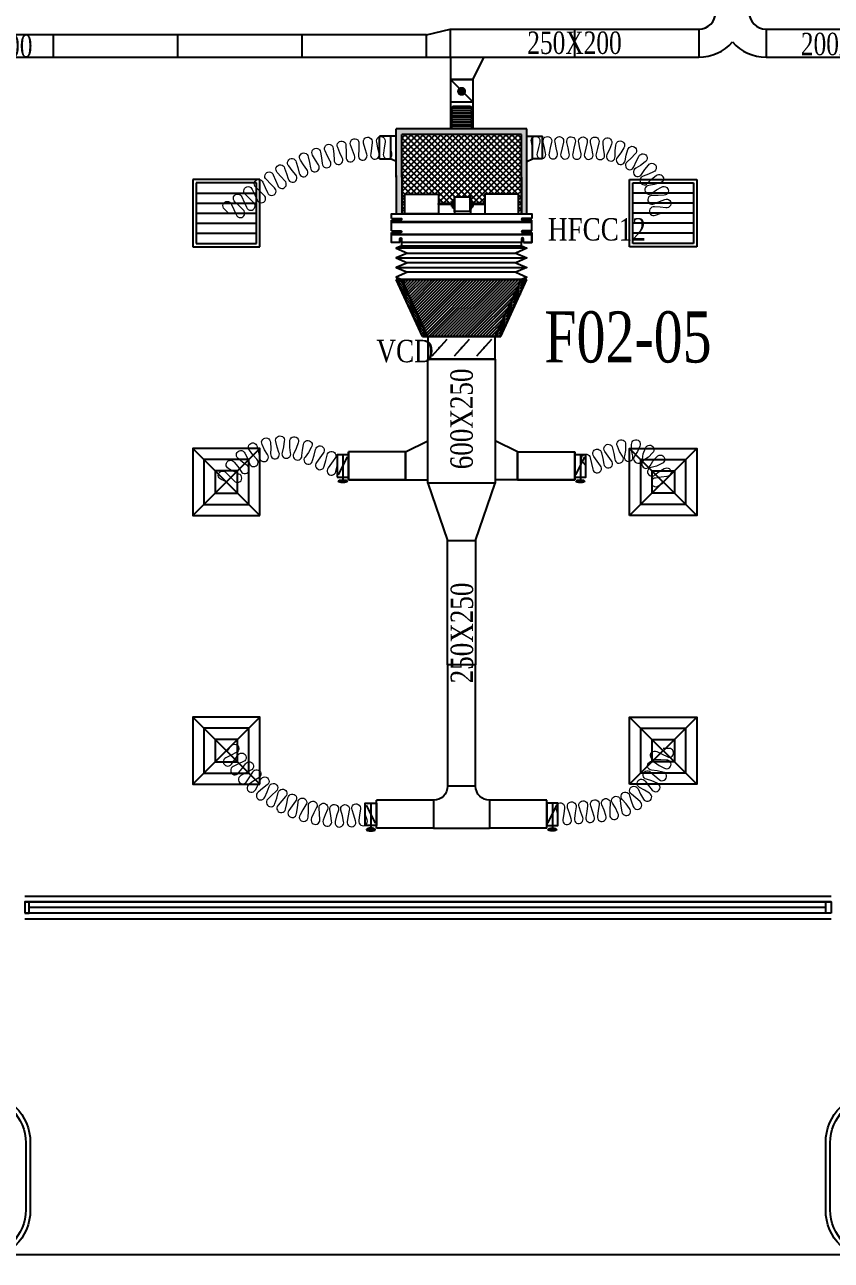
# Model space of a CAD drawing. Header units: metres. Extents: x 352651 to 1421851, y -87441 to -24441.
# Drawn here: x 465378 to 472578, y -76310 to -65277 of the extents above; entities that cross this region are included whole.
import ezdxf
from ezdxf.enums import TextEntityAlignment as Align

# ---------------------------------------------------------------- set-up
doc = ezdxf.new("R2010")
doc.units = ezdxf.units.M
doc.header["$LTSCALE"] = 300
doc.header["$MEASUREMENT"] = 0
for name, color, linetype in [('bat noi mem', 4, 'CONTINUOUS'), ('CUA', 8, 'CONTINUOUS'), ('CUAGIO', 2, 'CONTINUOUS'), ('HATCH', 145, 'CONTINUOUS'), ('KT', 1, 'CONTINUOUS'), ('THAY', 9, 'CONTINUOUS'), ('thayP', 142, 'CONTINUOUS'), ('thiet bi', 11, 'CONTINUOUS'), ('TUONG', 7, 'CONTINUOUS')]:
    doc.layers.add(name, color=color, linetype=linetype)
doc.layers.add('noi mem', color=5, linetype='BATTING', lineweight=0)
doc.styles.add('PHU', font='vntimeh.shx', dxfattribs={"width": 0.8})
doc.styles.add('ROMANS', font='romans.shx', dxfattribs={"width": 0.75, "bigfont": 'romancvn.shx'})
doc.linetypes.add('BATTING', pattern='A,0.0001,-0.1,[134,ltypeshp.shx,S=0.1,R=0,X=-0.1,Y=0],-0.2,[134,ltypeshp.shx,S=0.1,R=180,X=0.1,Y=0],-0.1', length=0.4001)
pattern_1 = [(0, (8091.959, 217723.316), (6.25, -12.5), [0, -12.5])]

# ---------------------------------------------------------------- blocks, each defined once
blk = doc.blocks.new('SAD')
at = {"layer": 'CUAGIO', "color": 8}
for p, q in [((-300, -300), (300, 300)), ((300, -300), (-300, 300))]:
    blk.add_line(p, q, dxfattribs=at)
at = {"layer": 'CUAGIO'}
blk.add_lwpolyline([(300, -300), (300, 300), (-300, 300), (-300, -300)], close=True, dxfattribs=at)
at = {"layer": 'CUAGIO', "color": 8}
for points in [[(200, -200), (200, 200), (-200, 200), (-200, -200)], [(100, -100), (100, 100), (-100, 100), (-100, -100)]]:
    blk.add_lwpolyline(points, close=True, dxfattribs=at)
blk = doc.blocks.new('SAG')
at = {"layer": 'CUAGIO'}
for p, q in [((-300, 300), (-300, -300)), ((300, 300), (-300, 300)), ((300, -300), (300, 300)), ((-300, -300), (300, -300))]:
    blk.add_line(p, q, dxfattribs=at)
at = {"layer": 'CUAGIO', "color": 8}
for p, q in [((-270, 270), (-270, -270)), ((270, 270), (-270, 270)), ((-180, -270), (-180, 270)), ((-90, -270), (-90, 270)), ((0, -270), (0, 270)), ((90, -270), (90, 270)), ((180, -270), (180, 270)), ((270, -270), (270, 270)), ((-270, -270), (270, -270))]:
    blk.add_line(p, q, dxfattribs=at)
blk = doc.blocks.new('1-van gio D200')
at = {"layer": 'CUAGIO'}
h = blk.add_hatch(dxfattribs=at)
h.set_pattern_fill('ANSI31', color=256, scale=100, style=0)
edge = h.paths.add_edge_path()
edge.add_ellipse((486127, -58494), major_axis=(-38.1, 0), ratio=0.310482, start_angle=0, end_angle=360, ccw=False)
for p, q in [((486167, -58437), (486087, -58277)), ((486127, -58257), (486127, -58494))]:
    blk.add_line(p, q, dxfattribs=at)
at = {"layer": 'CUAGIO', "const_width": 3}
for points in [[(486127, -58457), (486177, -58457), (486177, -58257), (486077, -58257), (486077, -58457), (486127, -58457)], [(486167, -58437), (486087, -58277)], [(486127, -58257), (486127, -58494)]]:
    blk.add_lwpolyline(points, dxfattribs=at)
at = {"layer": 'CUAGIO'}
blk.add_lwpolyline([(486177, -58457), (486077, -58457), (486077, -58257), (486177, -58257)], close=True, dxfattribs=at)
at = {"layer": 'CUAGIO', "const_width": 5.35}
blk.add_lwpolyline([(486131, -58357, -1), (486123, -58357, -1)], format="xyb", close=True, dxfattribs=at)
at = {"layer": 'CUAGIO', "extrusion": (0, 0, -1)}
blk.add_ellipse((486127, -58494), major_axis=(-38.1, 0), ratio=0.310482, start_param=-1.570796, end_param=4.712389, dxfattribs=at)
blk = doc.blocks.new('bac noi mem')
at = {"layer": 'bat noi mem'}
for p, q in [((493887, -64673), (493867, -64693)), ((494067, -64693), (493867, -64693)), ((493867, -64693), (493887, -64713)), ((493887, -64713), (493867, -64733)), ((494067, -64733), (493867, -64733)), ((493867, -64733), (493887, -64753)), ((493887, -64753), (493867, -64773)), ((494047, -64673), (493887, -64673)), ((494047, -64713), (493887, -64713)), ((494047, -64753), (493887, -64753)), ((494047, -64673), (494067, -64693)), ((494067, -64693), (494047, -64713)), ((494047, -64713), (494067, -64733)), ((494067, -64733), (494047, -64753)), ((494047, -64753), (494067, -64773)), ((494067, -64773), (493867, -64773)), ((493867, -64773), (493887, -64793)), ((493887, -64793), (493867, -64813)), ((494067, -64813), (493867, -64813)), ((493867, -64813), (493887, -64833)), ((493887, -64833), (493867, -64853)), ((494067, -64853), (493867, -64853)), ((493867, -64853), (493887, -64873)), ((494047, -64793), (493887, -64793)), ((494047, -64833), (493887, -64833)), ((494067, -64773), (494047, -64793)), ((494047, -64793), (494067, -64813)), ((494067, -64813), (494047, -64833)), ((494047, -64833), (494067, -64853)), ((494067, -64853), (494047, -64873)), ((494047, -64873), (493887, -64873))]:
    blk.add_line(p, q, dxfattribs=at)

msp = doc.modelspace()

# ---------------------------------------------------------------- hatches: boundary and pattern name
at = {"layer": 'CUAGIO'}
h = msp.add_hatch(dxfattribs=at)
h.set_pattern_fill('DOTS', color=2, scale=200, style=0)
h.set_pattern_definition([(0, (-81815.349, -123691.794), (6.25, -12.5), [0, -12.5])])
h.paths.add_polyline_path([(469861.9, -66966.3), (469811.9, -66966.3), (469811.9, -66256.3), (468744.9, -66256.3), (468744.9, -66639), (468744.9, -66966.3), (468694.9, -66966.3), (468694.9, -66624), (468694.9, -66206.3), (469861.9, -66206.3)])
at = {"layer": 'CUAGIO', "ltscale": 1.5}
h = msp.add_hatch(dxfattribs=at)
h.set_pattern_fill('ANSI37', color=9, scale=300, angle=180, style=0)
h.set_pattern_definition([(225, (936657.03, -113115.95), (26.5165043, -26.5165043), []), (315, (936657.03, -113115.95), (26.5165043, 26.5165043), [])])
h.paths.add_polyline_path([(468745.1, -66256.3), (468745.1, -66966.3), (468771.1, -66966.3), (468771.1, -66791.3), (469071.1, -66791.3), (469071.1, -66874.3), (469176.4, -66874.3), (469176.4, -66858.6), (469186.9, -66858.6), (469186.9, -66842.8), (469196.8, -66842.8), (469196.8, -66817.9, -1), (469203.3, -66815.8), (469339.5, -66815.8, -1), (469346, -66817.9), (469346, -66842.8), (469355.9, -66842.8), (469355.9, -66858.6), (469366.4, -66858.6), (469366.4, -66874.3), (469486.1, -66874.3), (469486.1, -66791.3), (469786.1, -66791.3), (469786.1, -66966.3), (469812.1, -66966.3), (469812.1, -66624), (469812.1, -66256.3)])
at = {"layer": 'CUAGIO'}
h = msp.add_hatch(dxfattribs=at)
h.set_pattern_fill('DOTS', color=256, scale=200, style=0)
h.set_pattern_definition(pattern_1)
h.paths.add_polyline_path([(468744.9, -67551.8), (468694.9, -67551.8), (468928.4, -68061.8), (468978.4, -68061.8)])
h = msp.add_hatch(dxfattribs=at)
h.set_pattern_fill('ANSI31', color=256, scale=150, style=0)
h.set_pattern_definition([(45, (-178200, 593.166), (-13.25825215, 13.25825215), [])])
h.paths.add_polyline_path([(469578.4, -68061.8), (468978.4, -68061.8), (468744.9, -67551.8), (469811.9, -67551.8)])
h = msp.add_hatch(dxfattribs=at)
h.set_pattern_fill('DOTS', color=256, scale=200, style=0)
h.set_pattern_definition(pattern_1)
h.paths.add_polyline_path([(469578.4, -68061.8), (469628.4, -68061.8), (469861.9, -67551.8), (469811.9, -67551.8)])

# ---------------------------------------------------------------- linework, layer by layer
at = {"layer": 'bat noi mem'}
for p, q in [((469861.9, -67273.2), (468694.9, -67273.2)), ((468694.9, -67359), (469861.9, -67359)), ((468794.9, -67316.1), (469761.9, -67316.1)), ((469761.9, -67401.8), (468794.9, -67401.8)), ((468694.9, -67444.7), (469861.9, -67444.7)), ((469761.9, -67487.5), (468794.9, -67487.5)), ((468744.9, -67551.8), (469811.9, -67551.8)), ((469811.9, -67551.8), (468744.9, -67551.8))]:
    msp.add_line(p, q, dxfattribs=at)
for points in [[(468744.9, -67251.8), (468694.9, -67273.2), (468794.9, -67316.1), (468694.9, -67359), (468794.9, -67401.8), (468694.9, -67444.7), (468794.9, -67487.5), (468694.9, -67530.4), (468744.9, -67551.8)], [(469811.9, -67251.8), (469861.9, -67273.2), (469761.9, -67316.1), (469861.9, -67359), (469761.9, -67401.8), (469861.9, -67444.7), (469761.9, -67487.5), (469861.9, -67530.4), (469811.9, -67551.8)]]:
    msp.add_lwpolyline(points, dxfattribs=at)
at = {"layer": 'CUA', "linetype": 'Continuous'}
for p, q in [((465378.4, -73109.6), (472528.4, -73109.6)), ((472528.4, -73109.6), (465378.4, -73109.6)), ((472528.4, -73209.6), (465378.4, -73209.6)), ((472528.4, -73159.6), (465418.4, -73159.6))]:
    msp.add_line(p, q, dxfattribs=at)
for points in [[(465378.4, -73209.6), (465418.4, -73209.6), (465418.4, -73109.6), (465378.4, -73109.6)], [(472578.4, -73209.6), (472528.4, -73209.6), (472528.4, -73109.6), (472578.4, -73109.6)], [(472578.4, -73109.6), (472578.4, -73109.6), (472528.4, -73109.6), (472528.4, -73109.6)]]:
    msp.add_lwpolyline(points, close=True, dxfattribs=at)
at = {"layer": 'CUAGIO'}
for p, q in [((468966.1, -65366.4), (462803.4, -65366.4)), ((465636.1, -65566.4), (465636.1, -65366.4)), ((466746.1, -65566.4), (466746.1, -65366.4)), ((467856.1, -65566.4), (467856.1, -65366.4)), ((468966.1, -65366.4), (469176.1, -65316.4)), ((468966.1, -65566.4), (468966.1, -65366.4)), ((469176.1, -65316.4), (471396.1, -65316.4)), ((469176.1, -65316.4), (469176.1, -65566.4)), ((469176.1, -65316.4), (469176.1, -65566.4)), ((470286.1, -65316.4), (470286.1, -65566.4)), ((471396.1, -65316.4), (471396.1, -65566.4)), ((471996.1, -65316.4), (476678.4, -65316.4)), ((471996.1, -65316.4), (471996.1, -65566.4)), ((462803.4, -65566.4), (471396.1, -65566.4)), ((469178.4, -65566.4), (469178.4, -65766.4)), ((469378.4, -65766.4), (469478.4, -65566.4)), ((471996.1, -65566.4), (476678.7, -65566.4)), ((469178.4, -65766.4), (469178.4, -66206.3)), ((469378.4, -65766.4), (469178.4, -65766.4)), ((469378.4, -65966.4), (469178.4, -65766.4)), ((469178.4, -65766.4), (469378.4, -65766.4)), ((469378.4, -65766.4), (469378.4, -66206.3)), ((469178.4, -65966.4), (469378.4, -65966.4)), ((468545.2, -66473.4), (468545.2, -66273.4)), ((468644.9, -66273.4), (468545.2, -66273.4)), ((468644.9, -66273.4), (468644.9, -66473.4)), ((468644.9, -66273.4), (468644.9, -66473.4)), ((468644.9, -66273.4), (468644.9, -66473.4)), ((468694.9, -66639), (468694.9, -66206.3)), ((468744.9, -66639), (468744.9, -66256.3)), ((469811.9, -66639), (469811.9, -66258.1)), ((469900, -66273.4), (469999.7, -66273.4)), ((469911.9, -66473.4), (469911.9, -66273.4)), ((469999.7, -66473.4), (469999.7, -66273.4)), ((468694.9, -66624), (468694.9, -66966.3)), ((468744.9, -66624), (468744.9, -66966.3)), ((469811.9, -66639), (469811.9, -66966.3)), ((469861.9, -67551.8), (468694.9, -67551.8)), ((468928.4, -68061.8), (468694.9, -67551.8)), ((468694.9, -67551.8), (469861.9, -67551.8)), ((468744.9, -67551.8), (469811.9, -67551.8)), ((469811.9, -67551.8), (468744.9, -67551.8)), ((468978.4, -68061.8), (468744.9, -67551.8)), ((469578.4, -68061.8), (469811.9, -67551.8)), ((469628.4, -68061.8), (469861.9, -67551.8)), ((468978.4, -68061.8), (468928.4, -68061.8)), ((468928.4, -68061.8), (469628.4, -68061.8)), ((468978.4, -68061.8), (468928.4, -68061.8)), ((469578.4, -68061.8), (469628.4, -68061.8)), ((469578.4, -68061.8), (469628.4, -68061.8)), ((469145.4, -68087.5), (469011.5, -68236.1)), ((469345.4, -68087.5), (469211.5, -68236.1)), ((469545.4, -68087.5), (469411.5, -68236.1)), ((469578.4, -68261.8), (468978.4, -68261.8)), ((468778.4, -69091.9), (468978.4, -68991.9)), ((469778.4, -69091.9), (469578.4, -68991.9)), ((468778.4, -69091.9), (468268.4, -69091.9)), ((468268.4, -69091.9), (468268.4, -69341.9)), ((468268.4, -69341.9), (468268.4, -69091.9)), ((468778.4, -69341.9), (468778.4, -69091.9)), ((468778.4, -69341.9), (468778.4, -69091.9)), ((468778.4, -69091.9), (468778.4, -69341.9)), ((468778.4, -69091.9), (468778.4, -69341.9)), ((469778.4, -69341.9), (469778.4, -69091.9)), ((469778.4, -69341.9), (469778.4, -69091.9)), ((469778.4, -69091.9), (469778.4, -69341.9)), ((469778.4, -69091.9), (470288.4, -69091.9)), ((469778.4, -69091.9), (469778.4, -69341.9)), ((470288.4, -69091.9), (470288.4, -69341.9)), ((470288.4, -69341.9), (470288.4, -69091.9)), ((468268.4, -69341.9), (468978.4, -69341.9)), ((468778.4, -69341.9), (468268.4, -69341.9)), ((470288.4, -69341.9), (469578.4, -69341.9)), ((469778.4, -69341.9), (470288.4, -69341.9)), ((469153.4, -70991.8), (469153.4, -69881.8)), ((469403.4, -69881.8), (469403.4, -70991.8)), ((469403.4, -70991.8), (469153.4, -70991.8)), ((468518.4, -72451.8), (468518.4, -72201.8)), ((470038.4, -72451.8), (470038.4, -72201.8))]:
    msp.add_line(p, q, dxfattribs=at)
at = {"layer": 'CUAGIO', "color": 2}
for p, q in [((469378.4, -65766.4), (469178.4, -65766.4)), ((469861.9, -66206.3), (468694.9, -66206.3)), ((469861.9, -66206.3), (468694.9, -66206.3)), ((469811.9, -66256.3), (468744.9, -66256.3)), ((469811.9, -66966.3), (469811.9, -66256.3)), ((469861.9, -66966.3), (469861.9, -66206.3)), ((468978.4, -69371.8), (468978.4, -68261.8)), ((469578.4, -68261.8), (469578.4, -69371.8)), ((469578.4, -69371.8), (468978.4, -69371.8)), ((468978.4, -69371.8), (469153.4, -69881.8)), ((469403.4, -69881.8), (469578.4, -69371.8)), ((469153.4, -69881.8), (469403.4, -69881.8)), ((469403.4, -72076.8), (469153.4, -72076.8)), ((469028.4, -72201.8), (469028.4, -72451.8)), ((469528.4, -72201.8), (469528.4, -72451.8))]:
    msp.add_line(p, q, dxfattribs=at)
at = {"layer": 'CUAGIO', "ltscale": 1.5}
msp.add_line((469028.4, -72451.8), (469528.4, -72451.8), dxfattribs=at)
at = {"layer": 'CUAGIO'}
for points, const_width in [([(469298.4, -65871.9, 1), (469258.4, -65871.9, 1)], 40), ([(469073.4, -68161.8, -1), (469083.4, -68161.8, -1)], 10), ([(469273.4, -68161.8, -1), (469283.4, -68161.8, -1)], 10), ([(469473.4, -68161.8, -1), (469483.4, -68161.8, -1)], 10)]:
    msp.add_lwpolyline(points, format="xyb", close=True, dxfattribs=dict(at, const_width=const_width))
for points in [[(468694.9, -66273.4), (468644.9, -66273.4)], [(469861.9, -66273.4), (469911.9, -66273.4)], [(468545.2, -66473.4), (468644.9, -66473.4)], [(468694.9, -66498.6), (468644.9, -66473.4)], [(469861.9, -66498.6), (469911.9, -66473.4)], [(469999.7, -66473.4), (469911.9, -66473.4)]]:
    msp.add_lwpolyline(points, dxfattribs=at)
msp.add_lwpolyline([(468978.4, -68261.8), (469578.4, -68261.8), (469578.4, -68061.8), (468978.4, -68061.8)], close=True, dxfattribs=at)
at = {"layer": 'CUAGIO', "color": 2}
msp.add_lwpolyline([(470038.4, -72201.8), (469528.4, -72201.8, -0.4142136), (469403.4, -72076.8), (469403.4, -70991.8), (469153.4, -70991.8), (469153.4, -72076.8, -0.4142136), (469028.4, -72201.8), (468518.4, -72201.8)], format="xyb", dxfattribs=at)
for points in [[(469028.4, -72451.8), (468518.4, -72451.8)], [(470038.4, -72451.8), (469528.4, -72451.8)]]:
    msp.add_lwpolyline(points, dxfattribs=at)
at = {"layer": 'CUAGIO'}
for centre, radius, start, end in [((471396.1, -65166.4), 150, 270.00001, 0), ((471996.1, -65166.4), 150, 180, 269.99999), ((471396.1, -65166.4), 400, 270.00001, 318.59035), ((471996.1, -65166.4), 400, 221.40964, 269.99999)]:
    msp.add_arc(centre, radius, start, end, dxfattribs=at)
at = {"layer": 'HATCH'}
for points in [[(464568.4, -75259.6, -1), (465388.4, -75259.6), (465388.4, -75859.6, -1), (464568.4, -75859.6)], [(472568.4, -75259.6, -1), (473388.4, -75259.6), (473388.4, -75859.6, -1), (472568.4, -75859.6)]]:
    msp.add_lwpolyline(points, format="xyb", close=True, dxfattribs=at)
at = {"layer": 'noi mem', "ltscale": 1.5}
for points in [[(467198.4, -66959.6), (467162.2, -66923.9, -1.3333333), (467223.5, -66880.7), (467245, -66926.7), (467266.5, -66972.7, 1.3333333), (467327.8, -66929.5), (467291.6, -66893.8), (467255.4, -66858.1, -1.3333333), (467316.7, -66814.9), (467338.1, -66860.9), (467359.6, -66907, 1.3333333), (467420.9, -66863.7), (467384.7, -66828), (467348.5, -66792.4, -1.3333333), (467409.8, -66749.1), (467431.3, -66795.2), (467452.8, -66841.2, 1.3333333), (467514, -66797.9), (467477.9, -66762.3), (467441.7, -66726.6, -1.3333333), (467502.9, -66683.4), (467524.4, -66729.4), (467545.9, -66775.4, 1.3333333), (467607.2, -66732.2), (467571, -66696.5), (467535.4, -66660, -1.3333333), (467597.5, -66617.9), (467618.2, -66664.6), (467637.2, -66711.5, 1.3333333), (467700.6, -66671.4), (467666.4, -66634.1), (467633.2, -66595.4, -1.3333333), (467697.9, -66557.4), (467715.6, -66605.3), (467731.5, -66653.3, 1.3333333), (467797.4, -66617.4), (467765.7, -66578), (467735, -66537.2, -1.3333333), (467802, -66503.5), (467816.6, -66552.4), (467829.4, -66601.3, 1.3333333), (467897.4, -66569.7), (467868.3, -66528.4), (467840.3, -66485.7, -1.3333333), (467909.4, -66456.3), (467920.7, -66506.1), (467930.4, -66555.7, 1.3333333), (468000.3, -66528.6), (467973.9, -66485.4), (467948.7, -66441, -1.3333333), (468019.5, -66416.2), (468027.7, -66466.5), (468034.1, -66516.7, 1.3333333), (468105.6, -66494.1), (468082, -66449.4), (468059.8, -66403.4, -1.3333333), (468132, -66383.2), (468136.9, -66433.9), (468140.1, -66484.4, 1.3333333), (468212.9, -66466.5), (468192.3, -66420.3), (468173, -66373, -1.3333333), (468246.4, -66357.4), (468248, -66408.4), (468248, -66459, 1.3333333), (468321.8, -66445.8), (468304.1, -66398.4), (468288, -66350, -1.3333333), (468362.2, -66339.1), (468360.5, -66390.1), (468357.2, -66440.6, 1.3333333), (468431.7, -66432.1), (468417.2, -66383.7), (468404.1, -66334.3, -1.3333333), (468478.9, -66328.3), (468474, -66379.1), (468467.5, -66429.2, 1.3333333), (468542.4, -66425.5), (468530.9, -66376.3), (468520.6, -66326.5, -1.3333333), (468595.6, -66324.5), (468587.9, -66374.8), (468580.2, -66425, 1.3333333), (468655.2, -66423.1), (468644.9, -66373.4)], [(469911.9, -66373.4), (469901.5, -66323.2, -1.3333333), (469976.5, -66324.2), (469964.7, -66374), (469953, -66423.9, 1.3333333), (470028, -66424.8), (470017.6, -66374.7), (470007.1, -66324.6, -1.3333333), (470082.1, -66325.5), (470070.4, -66375.4), (470058.6, -66425.2, 1.3333333), (470133.6, -66426.2), (470123.2, -66376.1), (470112.7, -66325.9, -1.3333333), (470187.7, -66326.9), (470176, -66376.7), (470164.3, -66426.6, 1.3333333), (470239.3, -66427.5), (470228.8, -66377.4), (470218.4, -66327.3, -1.3333333), (470293.4, -66328.2), (470281.6, -66378.1), (470269.9, -66427.9, 1.3333333), (470344.9, -66428.9), (470334.5, -66378.8), (470324, -66328.6, -1.3333333), (470399, -66329.6), (470387.3, -66379.4), (470375.5, -66429.3, 1.3333333), (470450.5, -66430.2), (470440.1, -66380.1), (470429.6, -66330, -1.3333333), (470504.6, -66330.9), (470492.9, -66380.8), (470479.5, -66429.6, 1.3333333), (470554.4, -66433.1), (470545.7, -66383.2), (470541.7, -66331.5, -1.3333333), (470616, -66342), (470597.9, -66390.6), (470575.6, -66436, 1.3333333), (470648.6, -66453.5), (470649.3, -66402.9), (470655.2, -66351.4, -1.3333333), (470726.1, -66375.7), (470699.2, -66420), (470668.7, -66460.4, 1.3333333), (470737.1, -66491.4), (470747.3, -66441.8), (470762.9, -66392.4, -1.3333333), (470827.9, -66429.7), (470793.1, -66468.1), (470755.6, -66502, 1.3333333), (470816.8, -66545.3), (470836.3, -66498.6), (470860.9, -66452.9, -1.3333333), (470917.7, -66501.9), (470876.3, -66533), (470833, -66559.2, 1.3333333), (470884.9, -66613.3), (470912.9, -66571.1), (470945.6, -66530.9, -1.3333333), (470992.2, -66589.7), (470945.7, -66612.5), (470898.2, -66630, 1.3333333), (470939, -66692.9), (470974.4, -66656.8), (471014.2, -66623.5, -1.3333333), (471048.8, -66690.1), (470998.8, -66703.6), (470948.8, -66711.9, 1.3333333), (470977, -66781.4), (471018.6, -66752.5), (471063.9, -66727.4, -1.3333333), (471085.4, -66799.3), (471033.7, -66803.1), (470983.1, -66801.8, 1.3333333), (470997.6, -66875.4), (471043.9, -66854.9), (471091.9, -66837.1, -1.3333333), (471102.3, -66911.4), (471051.2, -66907.2), (471000.1, -66903.1, 1.3333333), (471010.4, -66977.4), (471058.4, -66959.6)], [(467178.4, -69359.6), (467132.5, -69337.8, -1.3333333), (467176.1, -69276.8), (467211.6, -69313.1), (467246.9, -69349.6, 1.3333333), (467290.7, -69288.7), (467244.9, -69266.8), (467200.3, -69241.1, -1.3333333), (467248.5, -69183.7), (467281.6, -69223.1), (467309.4, -69264.8, 1.3333333), (467363.3, -69212.6), (467322.5, -69183.5), (467284.1, -69149.1, -1.3333333), (467343.1, -69102.8), (467367.4, -69148.2), (467386, -69194.7, 1.3333333), (467449.5, -69154.7), (467415.6, -69117.8), (467385.1, -69076.3, -1.3333333), (467452.3, -69043.1), (467466.7, -69092.6), (467475.5, -69141.9, 1.3333333), (467545.8, -69115.8), (467520.2, -69072.7), (467498.9, -69025.8, -1.3333333), (467571.5, -69007.1), (467575.4, -69058.5), (467573.8, -69108.6, 1.3333333), (467648, -69097.5), (467631.8, -69050.1), (467620.6, -68999.8, -1.3333333), (467695.5, -68996.4), (467688.8, -69047.5), (467676.9, -69096.2, 1.3333333), (467751.8, -69100.6), (467745.7, -69050.9), (467745.1, -68999.3, -1.3333333), (467819.1, -69011.5), (467802, -69060.1), (467780.4, -69105.3, 1.3333333), (467852.8, -69124.9), (467857, -69075.1), (467867, -69024.5, -1.3333333), (467936.9, -69051.6), (467910.2, -69095.6), (467880.9, -69137.1, 1.3333333), (467948.8, -69168.9), (467961.9, -69119.8), (467975.1, -69070.8, -1.3333333), (468042.9, -69102.7), (468013.5, -69144.1), (467984.1, -69185.5, 1.3333333), (468052, -69217.4), (468065.2, -69168.4), (468078.3, -69119.3, -1.3333333), (468146.2, -69151.2), (468116.8, -69192.6), (468087.4, -69234.1, 1.3333333), (468155.3, -69266), (468168.4, -69216.9)], [(470388.4, -69216.9), (470358.8, -69175.3, -1.3333333), (470427.4, -69145), (470438.2, -69194.9), (470449.1, -69244.8, 1.3333333), (470517.7, -69214.4), (470488.1, -69172.8), (470458.4, -69131.3, -1.3333333), (470527, -69100.9), (470537.9, -69150.8), (470548.7, -69200.7, 1.3333333), (470617.3, -69170.3), (470587.7, -69128.8), (470558.1, -69087.2, -1.3333333), (470626.7, -69056.8), (470637.5, -69106.7), (470645.1, -69156.1, 1.3333333), (470715.3, -69129.6), (470688.4, -69087.5), (470669.1, -69038.9, -1.3333333), (470742.9, -69025.5), (470742, -69077.8), (470731.4, -69126.5, 1.3333333), (470806.4, -69126.8), (470796.3, -69078.1), (470795.9, -69025.8, -1.3333333), (470869.6, -69039.9), (470849.8, -69088.3), (470822.3, -69129.9, 1.3333333), (470892.1, -69157.4), (470900.4, -69108.3), (470918.9, -69059.4, -1.3333333), (470982.4, -69099.3), (470946.5, -69137.2), (470905.8, -69166, 1.3333333), (470960.9, -69216.9), (470986.4, -69174.1), (471021.4, -69135.2, -1.3333333), (471066.2, -69195.4), (471018.9, -69217.7), (470970.6, -69229.9, 1.3333333), (471003.5, -69297.3), (471042.8, -69266.6), (471086.7, -69240.5, -1.3333333), (471111.3, -69311.3), (471060.7, -69318.1), (471010.1, -69324.6, 1.3333333), (471034.5, -69395.6), (471078.4, -69369.6)], [(467188.4, -71759.6), (467219.3, -71718.5, -1.3333333), (467267.2, -71776.2), (467221.1, -71799), (467175, -71821.7, 1.3333333), (467222.9, -71879.5), (467253.8, -71838.4), (467284.7, -71797.3, -1.3333333), (467332.5, -71855), (467286.4, -71877.8), (467240.4, -71900.5, 1.3333333), (467288.2, -71958.3), (467319.1, -71917.2), (467349.2, -71875.8, -1.3333333), (467397.9, -71932.8), (467352.4, -71956.1), (467307.5, -71981.7, 1.3333333), (467358.6, -72036.5), (467387.3, -71993.5), (467413.6, -71949.7, -1.3333333), (467467.1, -72002.2), (467423.8, -72029.4), (467381.4, -72058.8, 1.3333333), (467437.2, -72108.9), (467461.9, -72063.5), (467484.3, -72017.5, -1.3333333), (467542.3, -72065.1), (467501.5, -72096), (467461.9, -72129.1, 1.3333333), (467521.9, -72174), (467542.5, -72126.6), (467560.6, -72078.9, -1.3333333), (467622.6, -72121.1), (467584.8, -72155.5), (467548.3, -72192, 1.3333333), (467612.1, -72231.4), (467628.4, -72182.4), (467642.2, -72133.1, -1.3333333), (467707.7, -72169.7), (467673.1, -72207.3), (467639.9, -72246.9, 1.3333333), (467706.9, -72280.5), (467718.8, -72230.2), (467728.2, -72180, -1.3333333), (467796.7, -72210.6), (467765.6, -72251.1), (467736, -72293.5, 1.3333333), (467805.8, -72321), (467813.2, -72269.9), (467818.1, -72219, -1.3333333), (467889, -72243.4), (467861.6, -72286.5), (467835.9, -72331.4, 1.3333333), (467907.9, -72352.6), (467910.7, -72301), (467911, -72249.9, -1.3333333), (467983.8, -72267.9), (467960.4, -72313.3), (467938.8, -72360.2, 1.3333333), (468012.3, -72375), (468010.5, -72323.4), (468006.4, -72272.4, -1.3333333), (468080.5, -72283.9), (468061.1, -72331.2), (468043.8, -72379.9, 1.3333333), (468118.4, -72388), (468112, -72336.7), (468103.3, -72286.4, -1.3333333), (468178.2, -72291.2), (468163.1, -72340), (468150.2, -72390.1, 1.3333333), (468225.1, -72391.6), (468214.3, -72341.1), (468201.1, -72291.7, -1.3333333), (468276.1, -72289.8), (468265.4, -72339.8), (468257, -72390.8, 1.3333333), (468331.8, -72385.7), (468316.5, -72336.3), (468300, -72287.6, -1.3333333), (468374.7, -72280.7), (468367.5, -72331.6), (468360.2, -72382.5, 1.3333333), (468434.9, -72375.5), (468418.4, -72326.8)], [(470138.4, -72326.8), (470122.3, -72278.1, -1.3333333), (470197, -72271.3), (470189.8, -72322.2), (470182.7, -72373, 1.3333333), (470257.4, -72366.3), (470241.2, -72317.5), (470225.1, -72268.8, -1.3333333), (470299.8, -72262), (470292.7, -72312.9), (470285.5, -72363.7, 1.3333333), (470360.2, -72357), (470344.1, -72308.2), (470327.9, -72259.5, -1.3333333), (470402.6, -72252.7), (470395.5, -72303.6), (470388.3, -72354.4, 1.3333333), (470463, -72347.7), (470446.9, -72298.9), (470430.7, -72250.2, -1.3333333), (470505.4, -72243.4), (470498.3, -72294.3), (470491.2, -72345.1, 1.3333333), (470565.9, -72338.3), (470549.7, -72289.6), (470530.8, -72242.4, -1.3333333), (470605, -72231.3), (470600.7, -72282), (470601.2, -72333.9, 1.3333333), (470674.1, -72316.3), (470650.9, -72269.9), (470624, -72226.8, -1.3333333), (470695.1, -72202.8), (470699.8, -72253.4), (470709.5, -72304.4, 1.3333333), (470778.1, -72274.2), (470747, -72232.6), (470712.9, -72194.9, -1.3333333), (470778.6, -72158.7), (470792.2, -72207.7), (470810.8, -72256.2, 1.3333333), (470873, -72214.3), (470835, -72178.9), (470794.8, -72147.8, -1.3333333), (470853.1, -72100.6), (470875.1, -72146.4), (470901.9, -72190.8, 1.3333333), (470955.8, -72138.6), (470912.2, -72110.5), (470867.1, -72087, -1.3333333), (470916.1, -72030.2), (470945.9, -72071.4), (470980.1, -72110.4, 1.3333333), (471023.9, -72049.5), (470976, -72029.5), (470927.5, -72014.4, -1.3333333), (470965.7, -71949.8), (471002.3, -71985.1), (471042.9, -72017.4, 1.3333333), (471075.2, -71949.7), (471024.5, -71938.5), (470974.1, -71932.2, -1.3333333), (471000.3, -71861.9), (471042.5, -71890.1), (471088.2, -71914.8, 1.3333333), (471108, -71842.5), (471056.1, -71840.4), (471004.8, -71841, -1.3333333), (471021, -71767.8), (471067.3, -71790), (471113.6, -71812.2, 1.3333333), (471129.8, -71738.9), (471078.4, -71739.6)]]:
    msp.add_lwpolyline(points, format="xyb", dxfattribs=at)
at = {"layer": 'THAY', "linetype": 'Continuous'}
for p, q in [((465378.4, -73059.6), (472578.4, -73059.6)), ((465378.4, -73259.6), (472578.4, -73259.6))]:
    msp.add_line(p, q, dxfattribs=at)
at = {"layer": 'thayP', "linetype": 'Continuous'}
msp.add_lwpolyline([(492878.4, -76259.6), (458578.4, -76259.6), (458578.4, -73259.6)], dxfattribs=at)
at = {"layer": 'thiet bi'}
for p, q in [((469201.2, -66914.8), (469201.2, -66842.8)), ((469211.1, -66842.8), (469201.2, -66842.8)), ((469217.5, -66941.9), (469217.5, -66815.8)), ((469353.7, -66941.9), (469353.7, -66815.8)), ((469360.2, -66842.8), (469370.1, -66842.8)), ((469370.1, -66914.8), (469370.1, -66842.8)), ((469190.6, -66874.3), (469071, -66874.3)), ((469071, -66883.4), (469071, -66874.3)), ((469190.6, -66883.4), (469071, -66883.4)), ((469190.6, -66899), (469190.6, -66858.6)), ((469201.2, -66858.6), (469190.6, -66858.6)), ((469201.2, -66899), (469190.6, -66899)), ((469211.1, -66914.8), (469201.2, -66914.8)), ((469214.3, -66944.2), (469214.3, -66966.3)), ((469357, -66944.2), (469357, -66966.3)), ((469360.2, -66914.8), (469370.1, -66914.8)), ((469370.1, -66858.6), (469380.6, -66858.6)), ((469370.1, -66899), (469380.6, -66899)), ((469380.6, -66899), (469380.6, -66858.6)), ((469485.9, -66874.3), (469380.6, -66874.3)), ((469485.9, -66883.4), (469380.6, -66883.4)), ((469903.9, -67038.3), (468652.9, -67038.3)), ((469903.9, -67043.3), (468652.9, -67043.3)), ((469903.9, -67149.3), (468652.9, -67149.3)), ((469903.9, -67154.3), (468652.9, -67154.3)), ((468744.9, -67251.8), (468744.9, -67220.3)), ((468744.9, -67251.8), (469811.9, -67251.8)), ((469811.9, -67251.8), (469811.9, -67220.3))]:
    msp.add_line(p, q, dxfattribs=at)
for points in [[(468771, -66791.3), (469071, -66791.3), (469071, -66966.3), (468771, -66966.3)], [(469360.2, -66815.8), (469211.1, -66815.8), (469211.1, -66941.9), (469360.2, -66941.9)], [(469785.9, -66791.3), (469485.9, -66791.3), (469485.9, -66966.3), (469785.9, -66966.3)]]:
    msp.add_lwpolyline(points, close=True, dxfattribs=at)
for points in [[(468652.9, -67005.8), (468652.9, -66966.3), (469903.9, -66966.3), (469903.9, -67005.8)], [(468652.9, -67116.8), (468652.9, -67021.8)], [(469903.9, -67116.8), (469903.9, -67021.8)], [(468726.9, -67220.3), (468652.9, -67220.3), (468652.9, -67132.8)], [(469903.9, -67132.8), (469903.9, -67220.3), (469829.9, -67220.3)], [(469829.9, -67220.3), (469903.9, -67220.3), (469903.9, -67132.8)], [(469813.9, -67220.3), (468742.9, -67220.3)]]:
    msp.add_lwpolyline(points, dxfattribs=at)
for points in [[(468652.9, -67005.8), (468734.9, -67005.8, -1), (468734.9, -67021.8), (468652.9, -67021.8)], [(469903.9, -67005.8), (469821.9, -67005.8, 1), (469821.9, -67021.8), (469903.9, -67021.8)], [(468652.9, -67116.8), (468734.9, -67116.8, -1), (468734.9, -67132.8), (468652.9, -67132.8)], [(468726.9, -67220.3), (468726.9, -67188.3, -1), (468742.9, -67188.3), (468742.9, -67220.3)], [(469903.9, -67116.8), (469821.9, -67116.8, 1), (469821.9, -67132.8), (469903.9, -67132.8)], [(469829.9, -67220.3), (469829.9, -67188.3, 1), (469813.9, -67188.3), (469813.9, -67220.3)], [(469829.9, -67220.3), (469829.9, -67188.3, 1), (469813.9, -67188.3), (469813.9, -67220.3)]]:
    msp.add_lwpolyline(points, format="xyb", dxfattribs=at)
for centre, start, end in [((469214.3, -66816.8), 18.04953, 161.95047), ((469357, -66816.8), 18.04953, 161.95047), ((469214.3, -66940.8), 198.04953, 341.95047), ((469357, -66940.8), 198.04953, 341.95047)]:
    msp.add_arc(centre, 3.41, start, end, dxfattribs=at)
at = {"layer": 'TUONG'}
for points in [[(464528.4, -75259.6, -1), (465428.4, -75259.6), (465428.4, -75859.6, -1), (464528.4, -75859.6)], [(472528.4, -75259.6, -1), (473428.4, -75259.6), (473428.4, -75859.6, -1), (472528.4, -75859.6)]]:
    msp.add_lwpolyline(points, format="xyb", close=True, dxfattribs=at)

# ---------------------------------------------------------------- block references
at = {"layer": 'CUAGIO'}
for name, p in [('bac noi mem', (-24688.3, -1333.4)), ('SAD', (467178.4, -69359.6)), ('SAD', (467178.4, -71759.6)), ('1-van gio D200', (-17658.6, -13969.4))]:
    msp.add_blockref(name, p, dxfattribs=at)
at = {"layer": 'CUAGIO', "rotation": 270}
msp.add_blockref('SAG', (467178.4, -66959.6), dxfattribs=at)
at = {"layer": 'CUAGIO', "xscale": -1, "rotation": 90}
msp.add_blockref('SAG', (471078.4, -66959.6), dxfattribs=at)
at = {"layer": 'CUAGIO', "xscale": -1}
for name, p in [('SAD', (471078.4, -69359.6)), ('1-van gio D200', (954345.4, -10859.5)), ('1-van gio D200', (956465.4, -10859.5)), ('SAD', (471078.4, -71759.6)), ('1-van gio D200', (956215.4, -13969.4))]:
    msp.add_blockref(name, p, dxfattribs=at)

# ---------------------------------------------------------------- texts
at = {"layer": 'CUAGIO', "color": 2, "style": 'PHU', "width": 0.75}
for s, p in [('200x200', (465026.1, -65566.4)), ('250x200', (470286.1, -65537.7)), ('200x200', (472728.4, -65548.8))]:
    msp.add_text(s, height=200, dxfattribs=at).set_placement(p, align=Align.CENTER)
at = {"layer": 'CUAGIO', "color": 2, "insert": (468518.7, -68295.2), "char_height": 200, "width": 439.881, "attachment_point": 7, "style": 'PHU'}
msp.add_mtext('VCD', dxfattribs=at)
at = {"layer": 'CUAGIO', "color": 2, "char_height": 200, "attachment_point": 3, "rotation": 90, "style": 'PHU'}
for s, insert, width in [('600x250', (469178.1, -68346.8), 888.608), ('250x250', (469180.6, -70258.4), 1487.778)]:
    msp.add_mtext(s, dxfattribs=dict(at, insert=insert, width=width))
at = {"layer": 'KT', "ltscale": 1.5, "insert": (470017.3, -67836.5), "char_height": 456.096, "width": 2517.297, "attachment_point": 1, "style": 'ROMANS'}
msp.add_mtext('{\\fTimes New Roman|b0|i0|c0|p18;F02-05}', dxfattribs=at)
at = {"layer": 'thiet bi', "insert": (470050, -67206.8), "char_height": 200, "width": 924.737, "attachment_point": 7, "style": 'PHU'}
msp.add_mtext('hfcc12', dxfattribs=at)

doc.saveas('drawing.dxf')
